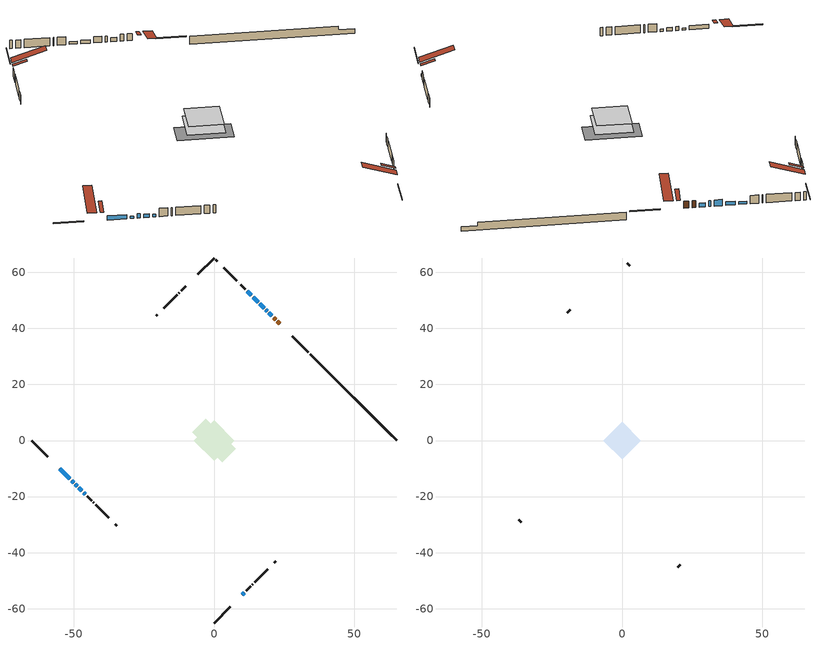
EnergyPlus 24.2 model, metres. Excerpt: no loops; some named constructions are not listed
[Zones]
conditioned space
 floor outside (Floor1 construction): -0.98,0 0,0.98 0.98,0 0,-0.98 z0.61
 floor adiabatic (AdiabaticFloorConstruction): -7.18,0 0,7.18 7.18,0 0,-7.18 z0.61
 floor foundation (Slab1 construction): -7.69,2.93 -2.93,7.69 7.69,-2.93 2.93,-7.69 z-1.77
 wall outside (RimJoist1 construction): 0,-65.1 5.77,-59.33 / -65.1,0 -59.33,-5.77 / 0,65.1 -5.77,59.33 / 33.66,31.43 27.89,37.21 z0.61:0.91
 wall outside (AdiabaticWallConstruction 1): 23.51,41.59 22.59,42.5 / 21.94,43.16 21.31,43.78 z0.61:2.64
 wall outside (AdiabaticWallConstruction): -54.94,-10.16 -51.38,-13.72 / 20.66,44.44 19.58,45.52 / -49.42,-15.68 -48.85,-16.24 z0.61:1.83; 10.16,-54.94 10.8,-54.29 / -50.73,-14.37 -50.08,-15.02 z0.61:1.22; 18.92,46.17 18.53,46.57 z0.61:2.36; 17.87,47.22 16.36,48.73 z0.61:2.44; 15.71,49.39 13.98,51.11 / -48.2,-16.9 -47.12,-17.98 z0.61:1.68; -46.46,-18.63 -45.92,-19.17 / 13.33,51.77 11.82,53.28 z0.61:1.37
 wall outside (Wall1 construction): 11.46,-53.64 13.06,-52.03 / -45.27,-19.83 -43.66,-21.43 / -10.16,54.94 -11.76,53.34 / 11.16,53.94 9.56,55.54 z0.61:3.05
 wall outside (Wall2 construction): 13.72,-51.38 13.83,-51.27 / -43.01,-22.09 -42.9,-22.2 / -12.42,52.68 -12.52,52.57 / 8.9,56.2 8.79,56.3 z0.61:3.05
 wall outside (Wall3 construction): 14.48,-50.61 19.18,-45.91 / -42.24,-22.85 -37.54,-27.55 / -13.18,51.92 -17.88,47.22 / 8.14,56.96 3.44,61.66 z0.61:3.05
 wall outside (Wall5 construction): 21.49,-43.61 21.96,-43.13 / -35.24,-29.86 -34.76,-30.33 / -20.19,44.91 -20.66,44.44 / 1.13,63.97 0.66,64.44 z0.61:3.05
 wall foundation (FoundationWall1 construction): 34.32,30.78,-1.77 34.32,30.78,0.61 62.02,3.08,0.61 62.02,3.08,-0.45 65.1,0,-0.45 65.1,0,-1.77
 window (WindowConstruction): -54.94,-10.16 -51.38,-13.72 z0.61:1.83
 window (WindowConstruction 8): 20.66,44.44 19.58,45.52 z0.61:1.83
 window (WindowConstruction 9): 10.16,-54.94 10.8,-54.29 z0.61:1.22
 window (WindowConstruction 10): -50.72,-14.37 -50.08,-15.02 z0.61:1.22
 window (WindowConstruction 1): -49.42,-15.68 -48.86,-16.24 z0.61:1.83
 window (WindowConstruction 6): 18.92,46.17 18.53,46.57 z0.61:2.36
 window (WindowConstruction 2): 17.87,47.22 16.36,48.73 z0.61:2.44
 window (WindowConstruction 3): 15.71,49.39 13.98,51.11 z0.61:1.68
 window (WindowConstruction 4): -48.2,-16.9 -47.12,-17.98 z0.61:1.68
 window (WindowConstruction 5): -46.46,-18.63 -45.92,-19.17 z0.61:1.37
 window (WindowConstruction 7): 13.33,51.77 11.82,53.28 z0.61:1.37
 door (Door): 23.51,41.59 22.59,42.5 z0.61:2.64
 door (Door 1): 21.94,43.16 21.32,43.78 z0.61:2.64
 ceiling adiabatic (AdiabaticFloorConstruction): 0,-7.18 7.18,0 0,7.18 -7.18,0 z0.61
 roof outside (Roof2 construction): 9.5,-55.6,3.05 6.81,-52.91,4.32 6.1,-53.62,4.32 8.79,-56.31,3.05; -55.6,-9.5,3.05 -52.91,-6.81,4.32 -53.62,-6.1,4.32 -56.31,-8.79,3.05; -9.5,55.6,3.05 -6.81,52.91,4.32 -6.1,53.62,4.32 -8.79,56.31,3.05; 24.16,40.93,3.05 21.47,38.24,4.32 22.18,37.53,4.32 24.87,40.23,3.05
attic - vented
 floor to conditioned space (Floor2 construction Reversed): -6.64,0 0,6.64 6.64,0 0,-6.64 z3.05
 wall outside (Wall4 construction): 19.84,-45.26 20.83,-44.26 / -36.89,-28.21 -35.89,-29.2 / -18.54,46.56 -19.53,45.57 / 2.78,62.32 1.79,63.31 z0.61:3.05
 roof outside (Roof1 construction): 8.13,-56.96,3.05 1.66,-50.49,6.1 -0.04,-52.2,6.1 6.43,-58.67,3.05; -56.96,-8.13,3.05 -50.49,-1.66,6.1 -52.2,0.04,6.1 -58.67,-6.43,3.05; -8.13,56.96,3.05 -1.66,50.49,6.1 0.04,52.2,6.1 -6.43,58.67,3.05; 25.53,39.57,3.05 19.06,33.1,6.1 20.76,31.39,6.1 27.23,37.86,3.05
[Material] Roughness=Rough; Thermal Absorptance=0.9
Name | Thickness {m} | Conductivity {W/m-K} | Density {kg/m3} | Specific Heat {J/kg-K} | Solar Absorptance | Visible Absorptance
ceiling loosefill ins | 0.0846667 | 0.0480833 | 16.02 | 1046.75 | 0.7 | 0.7
ceiling stud and cavity | 0.1397 | 0.081039 | 65.682 | 1177.47 | 0.7 | 0.7
gypsum board | 0.0127 | 0.160291 | 801 | 837.4 | 0.6 | 0.6
[Construction]
Floor2 construction: ceiling loosefill ins, ceiling stud and cavity, gypsum board
[EnergyManagementSystem:Program]
component_loads_program: Set loads_htg_walls = 0; Set loads_htg_rim_joists = 0; Set loads_htg_foundation_walls = 0; Set loads_htg_floors = 0; Set loads_htg_slabs = 0; Set loads_htg_ceilings = 0; Set loads_htg_roofs = 0; Set loads_htg_windows_conduction = 0; Set loads_htg_windows_solar = 0; Set loads_htg_doors = 0; Set loads_htg_skylights_conduction = 0; Set loads_htg_skylights_solar = 0; Set loads_htg_internal_mass = 0; Set loads_htg_intgains = 0; Set loads_htg_lighting = 0; Set loads_htg_infil = 0; Set loads_htg_mechvent = 0; Set loads_htg_natvent = 0; Set loads_htg_whf = 0; Set loads_htg_ducts = 0; Set loads_clg_walls = 0; Set loads_clg_rim_joists = 0; Set loads_clg_foundation_walls = 0; Set loads_clg_floors = 0; Set loads_clg_slabs = 0; Set loads_clg_ceilings = 0; Set loads_clg_roofs = 0; Set loads_clg_windows_conduction = 0; Set loads_clg_windows_solar = 0; Set loads_clg_doors = 0; Set loads_clg_skylights_conduction = 0; Set loads_clg_skylights_solar = 0; Set loads_clg_internal_mass = 0; Set loads_clg_intgains = 0; Set loads_clg_lighting = 0; Set loads_clg_infil = 0; Set loads_clg_mechvent = 0; Set loads_clg_natvent = 0; Set loads_clg_whf = 0; Set loads_clg_ducts = 0; Set hr_walls = 0; Set hr_walls = hr_walls + s_conv_14 + s_ig_14 + s_sol_14 + s_lgt_14 + s_surf_14; Set hr_walls = hr_walls + s_conv_15 + s_ig_15 + s_sol_15 + s_lgt_15 + s_surf_15; Set hr_walls = hr_walls + s_conv_16 + s_ig_16 + s_sol_16 + s_lgt_16 + s_surf_16; Set hr_walls = hr_walls + s_conv_17 + s_ig_17 + s_sol_17 + s_lgt_17 + s_surf_17; Set hr_walls = hr_walls + s_conv_18 + s_ig_18 + s_sol_18 + s_lgt_18 + s_surf_18; Set hr_walls = hr_walls + s_conv_19 + s_ig_19 + s_sol_19 + s_lgt_19 + s_surf_19; Set hr_walls = hr_walls + s_conv_20 + s_ig_20 + s_sol_20 + s_lgt_20 + s_surf_20; Set hr_walls = hr_walls + s_conv_21 + s_ig_21 + s_sol_21 + s_lgt_21 + s_surf_21; Set hr_walls = hr_walls + s_conv_22 + s_ig_22 + s_sol_22 + s_lgt_22 + s_surf_22; Set hr_walls = hr_walls + s_conv_23 + s_ig_23 + s_sol_23 + s_lgt_23 + s_surf_23; Set hr_walls = hr_walls + s_conv_24 + s_ig_24 + s_sol_24 + s_lgt_24 + s_surf_24; Set hr_walls = hr_walls + s_conv_25 + s_ig_25 + s_sol_25 + s_lgt_25 + s_surf_25; Set hr_walls = hr_walls + s_conv_26 + s_ig_26 + s_sol_26 + s_lgt_26 + s_surf_26; Set hr_walls = hr_walls + s_conv_27 + s_ig_27 + s_sol_27 + s_lgt_27 + s_surf_27; Set hr_walls = hr_walls + s_conv_28 + s_ig_28 + s_sol_28 + s_lgt_28 + s_surf_28; Set hr_walls = hr_walls + s_conv_29 + s_ig_29 + s_sol_29 + s_lgt_29 + s_surf_29; Set hr_rim_joists = 0; Set hr_rim_joists = hr_rim_joists + s_conv_5 + s_ig_5 + s_sol_5 + s_lgt_5 + s_surf_5; Set hr_rim_joists = hr_rim_joists + s_conv_6 + s_ig_6 + s_sol_6 + s_lgt_6 + s_surf_6; Set hr_rim_joists = hr_rim_joists + s_conv_7 + s_ig_7 + s_sol_7 + s_lgt_7 + s_surf_7; Set hr_rim_joists = hr_rim_joists + s_conv_8 + s_ig_8 + s_sol_8 + s_lgt_8 + s_surf_8; Set hr_foundation_walls = 0; Set hr_foundation_walls = hr_foundation_walls + s_conv_2 + s_ig_2 + s_sol_2 + s_lgt_2 + s_surf_2; Set hr_floors = 0; Set hr_floors = hr_floors + s_conv + s_ig + s_sol + s_lgt + s_surf; Set hr_slabs = 0; Set hr_slabs = hr_slabs + s_conv_13 + s_ig_13 + s_sol_13 + s_lgt_13 + s_surf_13; Set hr_ceilings = 0; Set hr_ceilings = hr_ceilings + s_conv_1 + s_ig_1 + s_sol_1 + s_lgt_1 + s_surf_1; Set hr_roofs = 0; Set hr_roofs = hr_roofs + s_conv_9 + s_ig_9 + s_sol_9 + s_lgt_9 + s_surf_9; Set hr_roofs = hr_roofs + s_conv_10 + s_ig_10 + s_sol_10 + s_lgt_10 + s_surf_10; Set hr_roofs = hr_roofs + s_conv_11 + s_ig_11 + s_sol_11 + s_lgt_11 + s_surf_11; Set hr_roofs = hr_roofs + s_conv_12 + s_ig_12 + s_sol_12 + s_lgt_12 + s_surf_12; Set hr_windows_conduction = 0; Set hr_windows_conduction = hr_windows_conduction + ss_conv_2; Set hr_windows_conduction = hr_windows_conduction + ss_ig_2; Set hr_windows_conduction = hr_windows_conduction + ss_surf_2; Set hr_windows_conduction = hr_windows_conduction + ss_conv_3; Set hr_windows_conduction = hr_windows_conduction + ss_ig_3; Set hr_windows_conduction = hr_windows_conduction + ss_surf_3; Set hr_windows_conduction = hr_windows_conduction + ss_conv_4; Set hr_windows_conduction = hr_windows_conduction + ss_ig_4; Set hr_windows_conduction = hr_windows_conduction + ss_surf_4; Set hr_windows_conduction = hr_windows_conduction + ss_conv_5; Set hr_windows_conduction = hr_windows_conduction + ss_ig_5; Set hr_windows_conduction = hr_windows_conduction + ss_surf_5; Set hr_windows_conduction = hr_windows_conduction + ss_conv_6; Set hr_windows_conduction = hr_windows_conduction + ss_ig_6; Set hr_windows_conduction = hr_windows_conduction + ss_surf_6; Set hr_windows_conduction = hr_windows_conduction + ss_conv_7; Set hr_windows_conduction = hr_windows_conduction + ss_ig_7; Set hr_windows_conduction = hr_windows_conduction + ss_surf_7; Set hr_windows_conduction = hr_windows_conduction + ss_conv_8; Set hr_windows_conduction = hr_windows_conduction + ss_ig_8; Set hr_windows_conduction = hr_windows_conduction + ss_surf_8; Set hr_windows_conduction = hr_windows_conduction + ss_conv_9; Set hr_windows_conduction = hr_windows_conduction + ss_ig_9; Set hr_windows_conduction = hr_windows_conduction + ss_surf_9; Set hr_windows_conduction = hr_windows_conduction + ss_conv_10; Set hr_windows_conduction = hr_windows_conduction + ss_ig_10; Set hr_windows_conduction = hr_windows_conduction + ss_surf_10; Set hr_windows_conduction = hr_windows_conduction + ss_conv_11; Set hr_windows_conduction = hr_windows_conduction + ss_ig_11; Set hr_windows_conduction = hr_windows_conduction + ss_surf_11; Set hr_windows_conduction = hr_windows_conduction + ss_conv_12; Set hr_windows_conduction = hr_windows_conduction + ss_ig_12; Set hr_windows_conduction = hr_windows_conduction + ss_surf_12; Set hr_windows_solar = 0; Set hr_windows_solar = hr_windows_solar - ss_trans_in * ZoneTimestep * 3600 + ss_back_out * ZoneTimestep * 3600 + ss_trans_out * ZoneTimestep * 3600; Set hr_windows_solar = hr_windows_solar - ss_trans_in_1 * ZoneTimestep * 3600 + ss_back_out_1 * ZoneTimestep * 3600 + ss_trans_out_1 * ZoneTimestep * 3600; Set hr_windows_solar = hr_windows_solar - ss_trans_in_2 * ZoneTimestep * 3600 + ss_back_out_2 * ZoneTimestep * 3600 + ss_trans_out_2 * ZoneTimestep * 3600; Set hr_windows_solar = hr_windows_solar - ss_trans_in_3 * ZoneTimestep * 3600 + ss_back_out_3 * ZoneTimestep * 3600 + ss_trans_out_3 * ZoneTimestep * 3600; Set hr_windows_solar = hr_windows_solar - ss_trans_in_4 * ZoneTimestep * 3600 + ss_back_out_4 * ZoneTimestep * 3600 + ss_trans_out_4 * ZoneTimestep * 3600; Set hr_windows_solar = hr_windows_solar - ss_trans_in_5 * ZoneTimestep * 3600 + ss_back_out_5 * ZoneTimestep * 3600 + ss_trans_out_5 * ZoneTimestep * 3600; Set hr_windows_solar = hr_windows_solar - ss_trans_in_6 * ZoneTimestep * 3600 + ss_back_out_6 * ZoneTimestep * 3600 + ss_trans_out_6 * ZoneTimestep * 3600; Set hr_windows_solar = hr_windows_solar - ss_trans_in_7 * ZoneTimestep * 3600 + ss_back_out_7 * ZoneTimestep * 3600 + ss_trans_out_7 * ZoneTimestep * 3600; Set hr_windows_solar = hr_windows_solar - ss_trans_in_8 * ZoneTimestep * 3600 + ss_back_out_8 * ZoneTimestep * 3600 + ss_trans_out_8 * ZoneTimestep * 3600; Set hr_windows_solar = hr_windows_solar - ss_trans_in_9 * ZoneTimestep * 3600 + ss_back_out_9 * ZoneTimestep * 3600 + ss_trans_out_9 * ZoneTimestep * 3600; Set hr_windows_solar = hr_windows_solar - ss_trans_in_10 * ZoneTimestep * 3600 + ss_back_out_10 * ZoneTimestep * 3600 + ss_trans_out_10 * ZoneTimestep * 3600; Set hr_doors = 0; Set hr_doors = hr_doors + ss_sol; Set hr_doors = hr_doors + ss_lgt; Set hr_doors = hr_doors + ss_conv; Set hr_doors = hr_doors + ss_ig; Set hr_doors = hr_doors + ss_surf; Set hr_doors = hr_doors + ss_sol_1; Set hr_doors = hr_doors + ss_lgt_1; Set hr_doors = hr_doors + ss_conv_1; Set hr_doors = hr_doors + ss_ig_1; Set hr_doors = hr_doors + ss_surf_1; Set hr_skylights_conduction = 0; Set hr_skylights_solar = 0; Set hr_internal_mass = 0; Set hr_internal_mass = hr_internal_mass + s_conv_3 + s_ig_3 + s_sol_3 + s_lgt_3 + s_surf_3; Set hr_internal_mass = hr_internal_mass + s_conv_4 + s_ig_4 + s_sol_4 + s_lgt_4 + s_surf_4; Set hr_internal_mass = hr_internal_mass + im_conv + im_ig + im_sol + im_lgt + im_surf; Set hr_internal_mass = hr_internal_mass + im_conv_1 + im_ig_1 + im_sol_1 + im_lgt_1 + im_surf_1; Set hr_intgains = 0; Set hr_intgains = hr_intgains - ig_ee_conv - ig_ee_rad - ig_ee_conv_1 - ig_ee_rad_1 - ig_ee_conv_2 - ig_ee_rad_2 - ig_ee_conv_3 - ig_ee_rad_3 - ig_ee_conv_4 - ig_ee_rad_4 - ig_ee_conv_5 - ig_ee_rad_5 - ig_ee_conv_6 - ig_ee_rad_6 - ig_oe_conv - ig_oe_rad - ig_oe_conv_1 - ig_oe_rad_1 - ig_oe_conv_2 - ig_oe_rad_2 - ig_oe_conv_3 - ig_oe_rad_3 - ig_oe_conv_4 - ig_oe_rad_4 - ig_ppl_conv - ig_ppl_rad; Set hr_lighting = 0; Set hr_lighting = hr_lighting - ig_lgt_conv - ig_lgt_rad - ig_lgt_vis; Set hr_infil = 0; Set hr_infil = hr_infil - airflow_gain + airflow_loss; Set hr_natvent = 0; Set hr_natvent = hr_natvent - airflow_gain_1 + airflow_loss_1; Set hr_whf = 0; Set hr_whf = hr_whf - airflow_gain_2 + airflow_loss_2; Set hr_mechvent = 0; Set hr_mechvent = hr_mechvent - mv_conv - mv_rad - mv_conv_1 - mv_rad_1 - mv_conv_2 - mv_rad_2 - mv_conv_3 - mv_rad_3 - mv_conv_4 - mv_rad_4 - mv_conv_5 - mv_rad_5 - mv_conv_6 - mv_rad_6; Set hr_ducts = 0; Set hr_intgains = hr_intgains + dhw_loss * (1.0*(1-dhw_rtf) + 1.0*dhw_rtf); Set htg_mode = 0; Set clg_mode = 0; If (htg_load_cond > 0); Set htg_mode = 1.0; ElseIf (clg_load_cond > 0); Set clg_mode = 1.0; Else; Set htg_season = 0; Set clg_season = 0; If ((DayOfYear >= 1) && (DayOfYear <= 365)); Set clg_season = 1; EndIf; If ((DayOfYear >= 1) && (DayOfYear <= 365)); Set htg_season = 1; EndIf; If ((airflow_gain_1 <> 0) || (airflow_loss_1 <> 0)) && (clg_season == 1); Set clg_mode = 1.0; ElseIf ((airflow_gain_2 <> 0) || (airflow_loss_2 <> 0)) && (clg_season == 1); Set clg_mode = 1.0; Else; Set Tmid_setpoint = (htg_sp_s_1 + clg_sp_s_1) / 2; If (tin_s_1 > Tmid_setpoint) && (clg_season == 1); Set clg_mode = 1.0; ElseIf (tin_s_1 < Tmid_setpoint) && (htg_season == 1); Set htg_mode = 1.0; EndIf; EndIf; EndIf; Set loads_htg_walls = loads_htg_walls + (hr_walls * htg_mode * 1); Set loads_htg_rim_joists = loads_htg_rim_joists + (hr_rim_joists * htg_mode * 1); Set loads_htg_foundation_walls = loads_htg_foundation_walls + (hr_foundation_walls * htg_mode * 1); Set loads_htg_floors = loads_htg_floors + (hr_floors * htg_mode * 1); Set loads_htg_slabs = loads_htg_slabs + (hr_slabs * htg_mode * 1); Set loads_htg_ceilings = loads_htg_ceilings + (hr_ceilings * htg_mode * 1); Set loads_htg_roofs = loads_htg_roofs + (hr_roofs * htg_mode * 1); Set loads_htg_windows_conduction = loads_htg_windows_conduction + (hr_windows_conduction * htg_mode * 1); Set loads_htg_windows_solar = loads_htg_windows_solar + (hr_windows_solar * htg_mode * 1); Set loads_htg_doors = loads_htg_doors + (hr_doors * htg_mode * 1); Set loads_htg_skylights_conduction = loads_htg_skylights_conduction + (hr_skylights_conduction * htg_mode * 1); Set loads_htg_skylights_solar = loads_htg_skylights_solar + (hr_skylights_solar * htg_mode * 1); Set loads_htg_internal_mass = loads_htg_internal_mass + (hr_internal_mass * htg_mode * 1); Set loads_htg_intgains = loads_htg_intgains + (hr_intgains * htg_mode * 1); Set loads_htg_lighting = loads_htg_lighting + (hr_lighting * htg_mode * 1); Set loads_htg_infil = loads_htg_infil + (hr_infil * htg_mode * 1); Set loads_htg_mechvent = loads_htg_mechvent + (hr_mechvent * htg_mode * 1); Set loads_htg_natvent = loads_htg_natvent + (hr_natvent * htg_mode * 1); Set loads_htg_whf = loads_htg_whf + (hr_whf * htg_mode * 1); Set loads_htg_ducts = loads_htg_ducts + (hr_ducts * htg_mode * 1); Set loads_clg_walls = loads_clg_walls + (-hr_walls * clg_mode * 1); Set loads_clg_rim_joists = loads_clg_rim_joists + (-hr_rim_joists * clg_mode * 1); Set loads_clg_foundation_walls = loads_clg_foundation_walls + (-hr_foundation_walls * clg_mode * 1); Set loads_clg_floors = loads_clg_floors + (-hr_floors * clg_mode * 1); Set loads_clg_slabs = loads_clg_slabs + (-hr_slabs * clg_mode * 1); Set loads_clg_ceilings = loads_clg_ceilings + (-hr_ceilings * clg_mode * 1); Set loads_clg_roofs = loads_clg_roofs + (-hr_roofs * clg_mode * 1); Set loads_clg_windows_conduction = loads_clg_windows_conduction + (-hr_windows_conduction * clg_mode * 1); Set loads_clg_windows_solar = loads_clg_windows_solar + (-hr_windows_solar * clg_mode * 1); Set loads_clg_doors = loads_clg_doors + (-hr_doors * clg_mode * 1); Set loads_clg_skylights_conduction = loads_clg_skylights_conduction + (-hr_skylights_conduction * clg_mode * 1); Set loads_clg_skylights_solar = loads_clg_skylights_solar + (-hr_skylights_solar * clg_mode * 1); Set loads_clg_internal_mass = loads_clg_internal_mass + (-hr_internal_mass * clg_mode * 1); Set loads_clg_intgains = loads_clg_intgains + (-hr_intgains * clg_mode * 1); Set loads_clg_lighting = loads_clg_lighting + (-hr_lighting * clg_mode * 1); Set loads_clg_infil = loads_clg_infil + (-hr_infil * clg_mode * 1); Set loads_clg_mechvent = loads_clg_mechvent + (-hr_mechvent * clg_mode * 1); Set loads_clg_natvent = loads_clg_natvent + (-hr_natvent * clg_mode * 1); Set loads_clg_whf = loads_clg_whf + (-hr_whf * clg_mode * 1); Set loads_clg_ducts = loads_clg_ducts + (-hr_ducts * clg_mode * 1)
infil_program: Set p_m = 0.14; Set p_s = 0.22; Set s_m = 270; Set s_s = 370; Set z_m = 9.99744; Set z_s = 3.0927895040555113; Set f_t = (((s_m/z_m)^p_m)*((z_s/s_s)^p_s)); Set Tdiff = tin_s-tout_s; Set dT = @Abs Tdiff; Set c = 0.0714; Set Cs = 0.0776; Set Cw = 0.1513; Set n = 0.65; Set sft = (f_t*0.54); Set temp1 = ((c*Cw)*((sft*site_vw_s)^(2*n)))^2; Set Qinf = (((c*Cs*(dT^n))^2)+temp1)^0.5; Set Qinf = (@Max Qinf 0); Set mech_vent_house_fan_sensible_load_act = 0.0; Set mech_vent_house_fan_latent_load_act = 0.0; Set OASupInPb = out_pb_s; Set OASupInTemp = tout_s; Set OASupInW = out_wt_s; Set OASupRho = (@RhoAirFnPbTdbW OASupInPb OASupInTemp OASupInW); Set OASupCp = (@CpAirFnW OASupInW); Set OASupInEnth = (@HFnTdbW OASupInTemp OASupInW); Set ZoneTemp = tin_s; Set ZoneW = win_s; Set ZoneCp = (@CpAirFnW ZoneW); Set ZoneAirEnth = (@HFnTdbW ZoneTemp ZoneW); Set mech_vent_house_fan_cfis_act = 0.0; Set QWHV_cfis_sup = 0.0; Set QWHV_cfis_suppl_sup = 0.0; Set QWHV_cfis_suppl_exh = 0.0; Set Qrange = 0; Set Qrange = Qrange + 0.075 * mech_vent_range_fan_0_sch_s; Set Qbath = 0; Set Qbath = Qbath + 0.066 * mech_vent_bath_fan_0_sch_s; Set Qbath = Qbath + 0.066 * mech_vent_bath_fan_1_sch_s; Set Qdryer = 0; Set Qdryer = Qdryer + 0.00308 * clothes_dryer_exhaust_0_sch_s; Set QWHV_sup = 0.0; Set QWHV_exh = 0.0; Set Qsupply = QWHV_sup + QWHV_cfis_sup + QWHV_cfis_suppl_sup; Set Qexhaust = Qrange + Qbath + Qdryer + QWHV_exh + QWHV_cfis_suppl_exh; Set Qfan = (@Max Qexhaust Qsupply); Set Qducts = 0; If Qducts < 0; Set Qsupply = Qsupply - Qducts; Else; Set Qexhaust = Qexhaust + Qducts; EndIf; Set Qfan_with_ducts = (@Max Qexhaust Qsupply); Set Qimb = (@Abs (Qsupply - Qexhaust)); If Qinf + Qimb > 0; Set Qtot = Qfan_with_ducts + (Qinf^2) / (Qinf + Qimb); Else; Set Qtot = Qfan_with_ducts; EndIf; Set Qinf_adj = Qtot - Qfan; Set infil_flow_act = Qinf_adj; Set infil_program_Qinf = Qinf_adj; Set infil_program_Qfan = Qfan; Set Qload = Qfan; Set Effectiveness_Sens = 0.0; Set Effectiveness_Lat = 0.0; Set Fan_MFR = Qload * OASupRho; Set ZoneInEnth = OASupInEnth; Set ZoneInTemp = OASupInTemp; Set FanTotalToCond = Fan_MFR * (ZoneInEnth - ZoneAirEnth); Set FanSensToCond = Fan_MFR * ZoneCp * (ZoneInTemp - ZoneTemp); Set FanLatToCond = FanTotalToCond - FanSensToCond; Set mech_vent_house_fan_sensible_load_act = mech_vent_house_fan_sensible_load_act + FanSensToCond; Set mech_vent_house_fan_latent_load_act = mech_vent_house_fan_latent_load_act + FanLatToCond
natural_vent_program: Set Tin = tin_s; Set Tout = tout_s; Set Wout = out_wt_s; Set Pbar = out_pb_s; Set Phiout = (@RhFnTdbWPb Tout Wout Pbar); Set MaxHR = 0.0115; Set Tnvsp = (htg_sp_s + clg_sp_s) / 2; Set NVavail = natural_vent_s; Set ClgSsnAvail = cool_season; Set Qnv = 0; Set Qwhf = 0; Set whole_house_fan_mix_act = 0; Set whole_house_fan_act = 0; If ((Wout < MaxHR) && (Tin > Tout) && (Tin > Tnvsp) && (ClgSsnAvail > 0)); Set WHF_Flow = 0; Set Adj = (Tin-Tnvsp)/(Tin-Tout); Set Adj = (@Min Adj 1); Set Adj = (@Max Adj 0); If (WHF_Flow > 0); Set Qwhf = WHF_Flow*Adj; Set whole_house_fan_mix_act = WHF_Flow*Adj; Set WHF_W = 0; Set whole_house_fan_act = WHF_W*Adj; ElseIf (NVavail > 0); Set NVArea = 0.0; Set Cs = 0.00011375448181042483; Set Cw = 2.4967806139535808e-05; Set Tdiff = Tin-Tout; Set dT = (@Abs Tdiff); Set Vwind = site_vw_s; Set SGNV = NVArea*Adj*((((Cs*dT)+(Cw*(Vwind^2)))^0.5)/1000); Set MaxNV = 2.846667417363457; Set Qnv = (@Min SGNV MaxNV); EndIf; EndIf; Set natural_vent_flow_act = Qnv; Set whole_house_fan_flow_act = Qwhf; Set natural_vent_program_Qnv = Qnv; Set natural_vent_program_Qwhf = Qwhf
Sequential_Fraction_Schedule_2_program: If tout_db > 4.444444444444445; Set Sequential_Fraction_Schedule_2_act = 0; Else; Set Sequential_Fraction_Schedule_2_act = NULL; EndIf
total_airflows_program: Set total_infil_flow_rate = 0; Set total_mechvent_flow_rate = 0; Set total_natvent_flow_rate = 0; Set total_whf_flow_rate = 0; Set total_infil_flow_rate = total_infil_flow_rate + (infil_program_Qinf * 1); Set total_mechvent_flow_rate = total_mechvent_flow_rate + (infil_program_Qfan * 1); Set total_natvent_flow_rate = total_natvent_flow_rate + (natural_vent_program_Qnv * 1); Set total_whf_flow_rate = total_whf_flow_rate + (natural_vent_program_Qwhf * 1)
total_loads_program: Set loads_htg_tot = 0; Set loads_clg_tot = 0; If htg_load_cond > 0; Set loads_htg_tot = loads_htg_tot + (htg_load_cond - clg_load_cond) * 1.0; EndIf; Set loads_htg_tot = (@Max loads_htg_tot 0); If clg_load_cond > 0; Set loads_clg_tot = loads_clg_tot + (clg_load_cond - htg_load_cond) * 1.0; EndIf; Set loads_clg_tot = (@Max loads_clg_tot 0)
unit_heater_supply_fan_disaggregate_program: Set unit_heater_supply_fan_primary_htg = 0; If unit_heater_htg_coil_s > 0; Set unit_heater_supply_fan_primary_htg = unit_heater_supply_fan_s; EndIf
unmet_hours_program: Set htg_unmet_hours = 0; Set clg_unmet_hours = 0; Set unit_htg_unmet_hours = 0; If ((DayOfYear >= 1) && (DayOfYear <= 365)); Set unit_htg_unmet_hours = unit_htg_unmet_hours + conditioned_space_htg_unmet_s; If unit_htg_unmet_hours > htg_unmet_hours; Set htg_unmet_hours = unit_htg_unmet_hours; EndIf; EndIf; Set unit_clg_unmet_hours = 0; If ((DayOfYear >= 1) && (DayOfYear <= 365)); Set unit_clg_unmet_hours = unit_clg_unmet_hours + conditioned_space_clg_unmet_s; If unit_clg_unmet_hours > clg_unmet_hours; Set clg_unmet_hours = unit_clg_unmet_hours; EndIf; EndIf
water_heater_EC_adj: If WarmupFlag == 0; Set dhw_e_cons = water_heater_energy + water_heater_on_cycle_parasitic + water_heater_off_cycle_parasitic; Set water_heater_ec_adj_act = 0.0 * dhw_e_cons / 1; EndIf
[EnergyManagementSystem:ProgramCallingManager]
component_loads_program_calling_manager: EndOfZoneTimestepAfterZoneReporting; component_loads_program
fridge_schedule_program_calling_manager: BeginZoneTimestepAfterInitHeatBalance; fridge_schedule_program
infil_program_calling_manager: BeginZoneTimestepAfterInitHeatBalance; infil_program
mini_split_heat_pump_supply_fan_disaggregate_program_calling_manager: EndOfSystemTimestepBeforeHVACReporting; mini_split_heat_pump_supply_fan_disaggregate_program
mini_split_heat_pump_supply_fan_power_program_calling_manager: AfterPredictorBeforeHVACManagers; mini_split_heat_pump_supply_fan_power_program
natural_vent_program_calling_manager: BeginZoneTimestepAfterInitHeatBalance; natural_vent_program
Sequential_Fraction_Schedule_2_program_manager: BeginZoneTimestepAfterInitHeatBalance; Sequential_Fraction_Schedule_2_program
total_airflows_program_calling_manager: EndOfZoneTimestepAfterZoneReporting; total_airflows_program
total_loads_program_calling_manager: EndOfZoneTimestepAfterZoneReporting; total_loads_program
unit_heater_supply_fan_disaggregate_program_calling_manager: EndOfSystemTimestepBeforeHVACReporting; unit_heater_supply_fan_disaggregate_program
unmet_hours_program_calling_manager: EndOfZoneTimestepBeforeZoneReporting; unmet_hours_program
water_heater_EC_adj_ProgramManager: EndOfSystemTimestepBeforeHVACReporting; water_heater_EC_adj
[EnergyManagementSystem:OutputVariable] Type of Data in Variable=Summed
Name | EMS Variable | Update Frequency | EMS Program or Subroutine | Units
mini split heat pump supply fan disaggregate clg | mini_split_heat_pump_supply_fan_clg | SystemTimestep | mini_split_heat_pump_supply_fan_disaggregate_program | J
mini split heat pump supply fan disaggregate htg primary | mini_split_heat_pump_supply_fan_primary_htg | SystemTimestep | mini_split_heat_pump_supply_fan_disaggregate_program | J
unit heater supply fan disaggregate htg primary | unit_heater_supply_fan_primary_htg | SystemTimestep | unit_heater_supply_fan_disaggregate_program | J
loads_htg_tot_peakload_outvar; loads_htg_tot_annual_outvar; Energy Management System Output Variable 1; Energy Management System Output Variable 45 | loads_htg_tot | ZoneTimestep | total_loads_program | J
loads_clg_tot_peakload_outvar; loads_clg_tot_annual_outvar; Energy Management System Output Variable 2; Energy Management System Output Variable 46 | loads_clg_tot | ZoneTimestep | total_loads_program | J
htg_unmet_hours_annual_outvar; Energy Management System Output Variable 3 | htg_unmet_hours | ZoneTimestep | unmet_hours_program | hr
clg_unmet_hours_annual_outvar; Energy Management System Output Variable 4 | clg_unmet_hours | ZoneTimestep | unmet_hours_program | hr
loads_htg_roofs_annual_outvar; Energy Management System Output Variable 5 | loads_htg_roofs | ZoneTimestep | component_loads_program | J
loads_htg_ceilings_annual_outvar; Energy Management System Output Variable 6 | loads_htg_ceilings | ZoneTimestep | component_loads_program | J
loads_htg_walls_annual_outvar; Energy Management System Output Variable 7 | loads_htg_walls | ZoneTimestep | component_loads_program | J
loads_htg_rim_joists_annual_outvar; Energy Management System Output Variable 8 | loads_htg_rim_joists | ZoneTimestep | component_loads_program | J
loads_htg_foundation_walls_annual_outvar; Energy Management System Output Variable 9 | loads_htg_foundation_walls | ZoneTimestep | component_loads_program | J
loads_htg_doors_annual_outvar; Energy Management System Output Variable 10 | loads_htg_doors | ZoneTimestep | component_loads_program | J
loads_htg_windows_conduction_annual_outvar; Energy Management System Output Variable 11 | loads_htg_windows_conduction | ZoneTimestep | component_loads_program | J
loads_htg_windows_solar_annual_outvar; Energy Management System Output Variable 12 | loads_htg_windows_solar | ZoneTimestep | component_loads_program | J
loads_htg_skylights_conduction_annual_outvar; Energy Management System Output Variable 13 | loads_htg_skylights_conduction | ZoneTimestep | component_loads_program | J
loads_htg_skylights_solar_annual_outvar; Energy Management System Output Variable 14 | loads_htg_skylights_solar | ZoneTimestep | component_loads_program | J
loads_htg_floors_annual_outvar; Energy Management System Output Variable 15 | loads_htg_floors | ZoneTimestep | component_loads_program | J
loads_htg_slabs_annual_outvar; Energy Management System Output Variable 16 | loads_htg_slabs | ZoneTimestep | component_loads_program | J
loads_htg_internal_mass_annual_outvar; Energy Management System Output Variable 17 | loads_htg_internal_mass | ZoneTimestep | component_loads_program | J
loads_htg_infil_annual_outvar; Energy Management System Output Variable 18 | loads_htg_infil | ZoneTimestep | component_loads_program | J
loads_htg_natvent_annual_outvar; Energy Management System Output Variable 19 | loads_htg_natvent | ZoneTimestep | component_loads_program | J
loads_htg_mechvent_annual_outvar; Energy Management System Output Variable 20 | loads_htg_mechvent | ZoneTimestep | component_loads_program | J
loads_htg_whf_annual_outvar; Energy Management System Output Variable 21 | loads_htg_whf | ZoneTimestep | component_loads_program | J
loads_htg_ducts_annual_outvar; Energy Management System Output Variable 22 | loads_htg_ducts | ZoneTimestep | component_loads_program | J
loads_htg_intgains_annual_outvar; Energy Management System Output Variable 23 | loads_htg_intgains | ZoneTimestep | component_loads_program | J
loads_htg_lighting_annual_outvar; Energy Management System Output Variable 24 | loads_htg_lighting | ZoneTimestep | component_loads_program | J
loads_clg_roofs_annual_outvar; Energy Management System Output Variable 25 | loads_clg_roofs | ZoneTimestep | component_loads_program | J
loads_clg_ceilings_annual_outvar; Energy Management System Output Variable 26 | loads_clg_ceilings | ZoneTimestep | component_loads_program | J
loads_clg_walls_annual_outvar; Energy Management System Output Variable 27 | loads_clg_walls | ZoneTimestep | component_loads_program | J
loads_clg_rim_joists_annual_outvar; Energy Management System Output Variable 28 | loads_clg_rim_joists | ZoneTimestep | component_loads_program | J
loads_clg_foundation_walls_annual_outvar; Energy Management System Output Variable 29 | loads_clg_foundation_walls | ZoneTimestep | component_loads_program | J
loads_clg_doors_annual_outvar; Energy Management System Output Variable 30 | loads_clg_doors | ZoneTimestep | component_loads_program | J
loads_clg_windows_conduction_annual_outvar; Energy Management System Output Variable 31 | loads_clg_windows_conduction | ZoneTimestep | component_loads_program | J
loads_clg_windows_solar_annual_outvar; Energy Management System Output Variable 32 | loads_clg_windows_solar | ZoneTimestep | component_loads_program | J
loads_clg_skylights_conduction_annual_outvar; Energy Management System Output Variable 33 | loads_clg_skylights_conduction | ZoneTimestep | component_loads_program | J
loads_clg_skylights_solar_annual_outvar; Energy Management System Output Variable 34 | loads_clg_skylights_solar | ZoneTimestep | component_loads_program | J
loads_clg_floors_annual_outvar; Energy Management System Output Variable 35 | loads_clg_floors | ZoneTimestep | component_loads_program | J
loads_clg_slabs_annual_outvar; Energy Management System Output Variable 36 | loads_clg_slabs | ZoneTimestep | component_loads_program | J
loads_clg_internal_mass_annual_outvar; Energy Management System Output Variable 37 | loads_clg_internal_mass | ZoneTimestep | component_loads_program | J
loads_clg_infil_annual_outvar; Energy Management System Output Variable 38 | loads_clg_infil | ZoneTimestep | component_loads_program | J
loads_clg_natvent_annual_outvar; Energy Management System Output Variable 39 | loads_clg_natvent | ZoneTimestep | component_loads_program | J
loads_clg_mechvent_annual_outvar; Energy Management System Output Variable 40 | loads_clg_mechvent | ZoneTimestep | component_loads_program | J
loads_clg_whf_annual_outvar; Energy Management System Output Variable 41 | loads_clg_whf | ZoneTimestep | component_loads_program | J
loads_clg_ducts_annual_outvar; Energy Management System Output Variable 42 | loads_clg_ducts | ZoneTimestep | component_loads_program | J
loads_clg_intgains_annual_outvar; Energy Management System Output Variable 43 | loads_clg_intgains | ZoneTimestep | component_loads_program | J
loads_clg_lighting_annual_outvar; Energy Management System Output Variable 44 | loads_clg_lighting | ZoneTimestep | component_loads_program | J
[Schedule:Constant]
Sequential Fraction Schedule 2: Hourly Value=1
[Schedule:Day:Interval]
interior lighting schedule day: No, 01:00, 0.108182, 04:00, 0.0901515, 05:00, 0.0991667, 06:00, 0.162273, 07:00, 0.270455, 08:00, 0.342576, 10:00, 0.369621, 11:00, 0.351591, 12:00, 0.333561, 13:00, 0.324545, 14:00, 0.31553, 15:00, 0.333561, 16:00, 0.369621, 17:00, 0.450758, 18:00, 0.585985, 19:00, 0.775303, 20:00, 0.955606, 21:00, 0.991667, 22:00, 0.712197, 23:00, 0.360606, 24:00, 0.162273
interior lighting schedule day 1: No, 01:00, 0.100909, 04:00, 0.0840909, 05:00, 0.0925, 06:00, 0.151364, 07:00, 0.252273, 08:00, 0.319545, 10:00, 0.344773, 11:00, 0.327955, 12:00, 0.311136, 13:00, 0.302727, 14:00, 0.294318, 15:00, 0.311136, 16:00, 0.344773, 17:00, 0.420455, 18:00, 0.546591, 19:00, 0.723182, 20:00, 0.891364, 21:00, 0.925, 22:00, 0.664318, 23:00, 0.336364, 24:00, 0.151364
interior lighting schedule day 2: No, 01:00, 0.0927273, 04:00, 0.0772727, 05:00, 0.085, 06:00, 0.139091, 07:00, 0.231818, 08:00, 0.293636, 10:00, 0.316818, 11:00, 0.301364, 12:00, 0.285909, 13:00, 0.278182, 14:00, 0.270455, 15:00, 0.285909, 16:00, 0.316818, 17:00, 0.386364, 18:00, 0.502273, 19:00, 0.664545, 20:00, 0.819091, 21:00, 0.85, 22:00, 0.610455, 23:00, 0.309091, 24:00, 0.139091
interior lighting schedule day 3: No, 01:00, 0.0845455, 04:00, 0.0704545, 05:00, 0.0775, 06:00, 0.126818, 07:00, 0.211364, 08:00, 0.267727, 10:00, 0.288864, 11:00, 0.274773, 12:00, 0.260682, 13:00, 0.253636, 14:00, 0.246591, 15:00, 0.260682, 16:00, 0.288864, 17:00, 0.352273, 18:00, 0.457955, 19:00, 0.605909, 20:00, 0.746818, 21:00, 0.775, 22:00, 0.556591, 23:00, 0.281818, 24:00, 0.126818
interior lighting schedule day 4: No, 01:00, 0.0763636, 04:00, 0.0636364, 05:00, 0.07, 06:00, 0.114545, 07:00, 0.190909, 08:00, 0.241818, 10:00, 0.260909, 11:00, 0.248182, 12:00, 0.235455, 13:00, 0.229091, 14:00, 0.222727, 15:00, 0.235455, 16:00, 0.260909, 17:00, 0.318182, 18:00, 0.413636, 19:00, 0.547273, 20:00, 0.674545, 21:00, 0.7, 22:00, 0.502727, 23:00, 0.254545, 24:00, 0.114545
interior lighting schedule day 5: No, 01:00, 0.0727273, 04:00, 0.0606061, 05:00, 0.0666667, 06:00, 0.109091, 07:00, 0.181818, 08:00, 0.230303, 10:00, 0.248485, 11:00, 0.236364, 12:00, 0.224242, 13:00, 0.218182, 14:00, 0.212121, 15:00, 0.224242, 16:00, 0.248485, 17:00, 0.30303, 18:00, 0.393939, 19:00, 0.521212, 20:00, 0.642424, 21:00, 0.666667, 22:00, 0.478788, 23:00, 0.242424, 24:00, 0.109091
interior lighting schedule day 6: No, 01:00, 0.0745455, 04:00, 0.0621212, 05:00, 0.0683333, 06:00, 0.111818, 07:00, 0.186364, 08:00, 0.236061, 10:00, 0.254697, 11:00, 0.242273, 12:00, 0.229848, 13:00, 0.223636, 14:00, 0.217424, 15:00, 0.229848, 16:00, 0.254697, 17:00, 0.310606, 18:00, 0.403788, 19:00, 0.534242, 20:00, 0.658485, 21:00, 0.683333, 22:00, 0.490758, 23:00, 0.248485, 24:00, 0.111818
interior lighting schedule day 7: No, 01:00, 0.08, 04:00, 0.0666667, 05:00, 0.0733333, 06:00, 0.12, 07:00, 0.2, 08:00, 0.253333, 10:00, 0.273333, 11:00, 0.26, 12:00, 0.246667, 13:00, 0.24, 14:00, 0.233333, 15:00, 0.246667, 16:00, 0.273333, 17:00, 0.333333, 18:00, 0.433333, 19:00, 0.573333, 20:00, 0.706667, 21:00, 0.733333, 22:00, 0.526667, 23:00, 0.266667, 24:00, 0.12
interior lighting schedule day 8: No, 01:00, 0.0890909, 04:00, 0.0742424, 05:00, 0.0816667, 06:00, 0.133636, 07:00, 0.222727, 08:00, 0.282121, 10:00, 0.304394, 11:00, 0.289545, 12:00, 0.274697, 13:00, 0.267273, 14:00, 0.259848, 15:00, 0.274697, 16:00, 0.304394, 17:00, 0.371212, 18:00, 0.482576, 19:00, 0.638485, 20:00, 0.78697, 21:00, 0.816667, 22:00, 0.586515, 23:00, 0.29697, 24:00, 0.133636
interior lighting schedule day 9: No, 01:00, 0.0972727, 04:00, 0.0810606, 05:00, 0.0891667, 06:00, 0.145909, 07:00, 0.243182, 08:00, 0.30803, 10:00, 0.332348, 11:00, 0.316136, 12:00, 0.299924, 13:00, 0.291818, 14:00, 0.283712, 15:00, 0.299924, 16:00, 0.332348, 17:00, 0.405303, 18:00, 0.526894, 19:00, 0.697121, 20:00, 0.859242, 21:00, 0.891667, 22:00, 0.640379, 23:00, 0.324242, 24:00, 0.145909
interior lighting schedule day 10: No, 01:00, 0.105455, 04:00, 0.0878788, 05:00, 0.0966667, 06:00, 0.158182, 07:00, 0.263636, 08:00, 0.333939, 10:00, 0.360303, 11:00, 0.342727, 12:00, 0.325152, 13:00, 0.316364, 14:00, 0.307576, 15:00, 0.325152, 16:00, 0.360303, 17:00, 0.439394, 18:00, 0.571212, 19:00, 0.755758, 20:00, 0.931515, 21:00, 0.966667, 22:00, 0.694242, 23:00, 0.351515, 24:00, 0.158182
interior lighting schedule day 11: No, 01:00, 0.109091, 04:00, 0.0909091, 05:00, 0.1, 06:00, 0.163636, 07:00, 0.272727, 08:00, 0.345455, 10:00, 0.372727, 11:00, 0.354545, 12:00, 0.336364, 13:00, 0.327273, 14:00, 0.318182, 15:00, 0.336364, 16:00, 0.372727, 17:00, 0.454545, 18:00, 0.590909, 19:00, 0.781818, 20:00, 0.963636, 21:00, 1, 22:00, 0.718182, 23:00, 0.363636, 24:00, 0.163636
interior lighting schedule default day; occupants schedule default day; clothes dryer schedule default day; cooking range schedule default day; mech vent bath fan 0 schedule default day; mech vent bath fan 1 schedule default day; mech vent range fan 0 schedule default day; misc plug loads schedule default day; general water use schedule default day; clothes dryer exhaust 0 schedule default day; cooling season schedule day; cooling season schedule day 2; cooling season schedule default day; exterior lighting schedule default day; natural vent schedule default day: No, 24:00, 0
occupants schedule day: No, 05:00, 0.426829, 06:00, 0.719512, 07:00, 1, 08:00, 0.670732, 09:00, 0.329268, 14:00, 0.170732, 15:00, 0.231707, 16:00, 0.329268, 17:00, 0.5, 18:00, 0.670732, 19:00, 0.829268, 21:00, 1, 22:00, 0.853659, 23:00, 0.646341, 24:00, 0.426829
clothes dryer schedule day; clothes dryer exhaust 0 schedule day: No, 01:00, 0.123457, 02:00, 0.0740741, 03:00, 0.0493827, 04:00, 0.0246914, 05:00, 0.0493827, 06:00, 0.0740741, 07:00, 0.197531, 08:00, 0.395062, 09:00, 0.592593, 10:00, 0.839506, 11:00, 0.962963, 12:00, 1, 13:00, 0.91358, 14:00, 0.82716, 15:00, 0.716049, 16:00, 0.753086, 17:00, 0.679012, 18:00, 0.666667, 20:00, 0.62963, 21:00, 0.641975, 22:00, 0.666667, 23:00, 0.54321, 24:00, 0.296296
cooking range schedule day: No, 05:00, 0.0597015, 06:00, 0.11194, 07:00, 0.171642, 08:00, 0.291045, 11:00, 0.343284, 12:00, 0.402985, 13:00, 0.462687, 14:00, 0.343284, 15:00, 0.291045, 16:00, 0.402985, 17:00, 0.567164, 18:00, 1, 19:00, 0.850746, 20:00, 0.432836, 21:00, 0.291045, 22:00, 0.231343, 23:00, 0.171642, 24:00, 0.11194
mech vent bath fan 0 schedule day; mech vent bath fan 1 schedule day: No, 07:00, 0, 08:00, 1, 09:00, 0.2, 24:00, 0
mech vent range fan 0 schedule day: No, 18:00, 0, 19:00, 1, 20:00, 0.2, 24:00, 0
misc plug loads schedule day: No, 06:00, 0.705882, 07:00, 0.745098, 08:00, 0.803922, 15:00, 0.823529, 16:00, 0.862745, 17:00, 0.921569, 18:00, 0.980392, 19:00, 1, 20:00, 0.980392, 21:00, 0.941176, 22:00, 0.862745, 23:00, 0.784314, 24:00, 0.72549
general water use schedule day: No, 01:00, 0.315068, 03:00, 0.287671, 04:00, 0.342466, 05:00, 0.369863, 06:00, 0.520548, 07:00, 0.60274, 08:00, 0.534247, 10:00, 0.506849, 11:00, 0.465753, 14:00, 0.479452, 15:00, 0.534247, 16:00, 0.589041, 17:00, 0.69863, 18:00, 0.876712, 19:00, 0.890411, 20:00, 0.986301, 21:00, 1, 22:00, 0.863014, 23:00, 0.616438, 24:00, 0.465753
cooling season schedule day 1: No, 24:00, 1
exterior lighting schedule day: No, 01:00, 0.566667, 03:00, 0.524167, 05:00, 0.495833, 06:00, 0.5525, 07:00, 0.623333, 08:00, 0.580833, 09:00, 0.439167, 10:00, 0.354167, 12:00, 0.34, 13:00, 0.354167, 14:00, 0.396667, 15:00, 0.425, 16:00, 0.495833, 17:00, 0.623333, 18:00, 0.793333, 19:00, 0.906667, 20:00, 0.963333, 21:00, 0.991667, 22:00, 0.920833, 23:00, 0.793333, 24:00, 0.665833
exterior lighting schedule day 1: No, 01:00, 0.528571, 03:00, 0.488929, 05:00, 0.4625, 06:00, 0.515357, 07:00, 0.581429, 08:00, 0.541786, 09:00, 0.409643, 10:00, 0.330357, 12:00, 0.317143, 13:00, 0.330357, 14:00, 0.37, 15:00, 0.396429, 16:00, 0.4625, 17:00, 0.581429, 18:00, 0.74, 19:00, 0.845714, 20:00, 0.898571, 21:00, 0.925, 22:00, 0.858929, 23:00, 0.74, 24:00, 0.621071
exterior lighting schedule day 10: No, 01:00, 0.552381, 03:00, 0.510952, 05:00, 0.483333, 06:00, 0.538571, 07:00, 0.607619, 08:00, 0.56619, 09:00, 0.428095, 10:00, 0.345238, 12:00, 0.331429, 13:00, 0.345238, 14:00, 0.386667, 15:00, 0.414286, 16:00, 0.483333, 17:00, 0.607619, 18:00, 0.773333, 19:00, 0.88381, 20:00, 0.939048, 21:00, 0.966667, 22:00, 0.897619, 23:00, 0.773333, 24:00, 0.649048
exterior lighting schedule day 11: No, 01:00, 0.571429, 03:00, 0.528571, 05:00, 0.5, 06:00, 0.557143, 07:00, 0.628571, 08:00, 0.585714, 09:00, 0.442857, 10:00, 0.357143, 12:00, 0.342857, 13:00, 0.357143, 14:00, 0.4, 15:00, 0.428571, 16:00, 0.5, 17:00, 0.628571, 18:00, 0.8, 19:00, 0.914286, 20:00, 0.971429, 21:00, 1, 22:00, 0.928571, 23:00, 0.8, 24:00, 0.671429
exterior lighting schedule day 2: No, 01:00, 0.485714, 03:00, 0.449286, 05:00, 0.425, 06:00, 0.473571, 07:00, 0.534286, 08:00, 0.497857, 09:00, 0.376429, 10:00, 0.303571, 12:00, 0.291429, 13:00, 0.303571, 14:00, 0.34, 15:00, 0.364286, 16:00, 0.425, 17:00, 0.534286, 18:00, 0.68, 19:00, 0.777143, 20:00, 0.825714, 21:00, 0.85, 22:00, 0.789286, 23:00, 0.68, 24:00, 0.570714
exterior lighting schedule day 3: No, 01:00, 0.442857, 03:00, 0.409643, 05:00, 0.3875, 06:00, 0.431786, 07:00, 0.487143, 08:00, 0.453929, 09:00, 0.343214, 10:00, 0.276786, 12:00, 0.265714, 13:00, 0.276786, 14:00, 0.31, 15:00, 0.332143, 16:00, 0.3875, 17:00, 0.487143, 18:00, 0.62, 19:00, 0.708571, 20:00, 0.752857, 21:00, 0.775, 22:00, 0.719643, 23:00, 0.62, 24:00, 0.520357
exterior lighting schedule day 4: No, 01:00, 0.4, 03:00, 0.37, 05:00, 0.35, 06:00, 0.39, 07:00, 0.44, 08:00, 0.41, 09:00, 0.31, 10:00, 0.25, 12:00, 0.24, 13:00, 0.25, 14:00, 0.28, 15:00, 0.3, 16:00, 0.35, 17:00, 0.44, 18:00, 0.56, 19:00, 0.64, 20:00, 0.68, 21:00, 0.7, 22:00, 0.65, 23:00, 0.56, 24:00, 0.47
exterior lighting schedule day 5: No, 01:00, 0.380952, 03:00, 0.352381, 05:00, 0.333333, 06:00, 0.371429, 07:00, 0.419048, 08:00, 0.390476, 09:00, 0.295238, 10:00, 0.238095, 12:00, 0.228571, 13:00, 0.238095, 14:00, 0.266667, 15:00, 0.285714, 16:00, 0.333333, 17:00, 0.419048, 18:00, 0.533333, 19:00, 0.609524, 20:00, 0.647619, 21:00, 0.666667, 22:00, 0.619048, 23:00, 0.533333, 24:00, 0.447619
exterior lighting schedule day 6: No, 01:00, 0.390476, 03:00, 0.36119, 05:00, 0.341667, 06:00, 0.380714, 07:00, 0.429524, 08:00, 0.400238, 09:00, 0.302619, 10:00, 0.244048, 12:00, 0.234286, 13:00, 0.244048, 14:00, 0.273333, 15:00, 0.292857, 16:00, 0.341667, 17:00, 0.429524, 18:00, 0.546667, 19:00, 0.624762, 20:00, 0.66381, 21:00, 0.683333, 22:00, 0.634524, 23:00, 0.546667, 24:00, 0.45881
exterior lighting schedule day 7: No, 01:00, 0.419048, 03:00, 0.387619, 05:00, 0.366667, 06:00, 0.408571, 07:00, 0.460952, 08:00, 0.429524, 09:00, 0.324762, 10:00, 0.261905, 12:00, 0.251429, 13:00, 0.261905, 14:00, 0.293333, 15:00, 0.314286, 16:00, 0.366667, 17:00, 0.460952, 18:00, 0.586667, 19:00, 0.670476, 20:00, 0.712381, 21:00, 0.733333, 22:00, 0.680952, 23:00, 0.586667, 24:00, 0.492381
exterior lighting schedule day 8: No, 01:00, 0.466667, 03:00, 0.431667, 05:00, 0.408333, 06:00, 0.455, 07:00, 0.513333, 08:00, 0.478333, 09:00, 0.361667, 10:00, 0.291667, 12:00, 0.28, 13:00, 0.291667, 14:00, 0.326667, 15:00, 0.35, 16:00, 0.408333, 17:00, 0.513333, 18:00, 0.653333, 19:00, 0.746667, 20:00, 0.793333, 21:00, 0.816667, 22:00, 0.758333, 23:00, 0.653333, 24:00, 0.548333
exterior lighting schedule day 9: No, 01:00, 0.509524, 03:00, 0.47131, 05:00, 0.445833, 06:00, 0.496786, 07:00, 0.560476, 08:00, 0.522262, 09:00, 0.394881, 10:00, 0.318452, 12:00, 0.305714, 13:00, 0.318452, 14:00, 0.356667, 15:00, 0.382143, 16:00, 0.445833, 17:00, 0.560476, 18:00, 0.713333, 19:00, 0.815238, 20:00, 0.86619, 21:00, 0.891667, 22:00, 0.827976, 23:00, 0.713333, 24:00, 0.59869
[Schedule:Week:Daily]
clothes dryer exhaust 0 schedule Week Rule - Jan1-Dec31: clothes dryer exhaust 0 schedule day, clothes dryer exhaust 0 schedule day, clothes dryer exhaust 0 schedule day, clothes dryer exhaust 0 schedule day, clothes dryer exhaust 0 schedule day, clothes dryer exhaust 0 schedule day, clothes dryer exhaust 0 schedule day, clothes dryer exhaust 0 schedule default day, clothes dryer exhaust 0 schedule default day, clothes dryer exhaust 0 schedule default day, clothes dryer exhaust 0 schedule default day, clothes dryer exhaust 0 schedule default day
cooling season schedule Week Rule - Jan1-May26: cooling season schedule day, cooling season schedule day, cooling season schedule day, cooling season schedule day, cooling season schedule day, cooling season schedule day, cooling season schedule day, cooling season schedule default day, cooling season schedule default day, cooling season schedule default day, cooling season schedule default day, cooling season schedule default day
cooling season schedule Week Rule - May27-Jun2: cooling season schedule day, cooling season schedule day, cooling season schedule day, cooling season schedule day, cooling season schedule day, cooling season schedule day 1, cooling season schedule day 1, cooling season schedule default day, cooling season schedule default day, cooling season schedule default day, cooling season schedule default day, cooling season schedule default day
cooling season schedule Week Rule - Jun3-Sep29: cooling season schedule day 1, cooling season schedule day 1, cooling season schedule day 1, cooling season schedule day 1, cooling season schedule day 1, cooling season schedule day 1, cooling season schedule day 1, cooling season schedule default day, cooling season schedule default day, cooling season schedule default day, cooling season schedule default day, cooling season schedule default day
cooling season schedule Week Rule - Sep30-Oct6: cooling season schedule day 1, cooling season schedule day 2, cooling season schedule day 2, cooling season schedule day 2, cooling season schedule day 2, cooling season schedule day 2, cooling season schedule day 2, cooling season schedule default day, cooling season schedule default day, cooling season schedule default day, cooling season schedule default day, cooling season schedule default day
cooling season schedule Week Rule - Oct7-Dec31: cooling season schedule day 2, cooling season schedule day 2, cooling season schedule day 2, cooling season schedule day 2, cooling season schedule day 2, cooling season schedule day 2, cooling season schedule day 2, cooling season schedule default day, cooling season schedule default day, cooling season schedule default day, cooling season schedule default day, cooling season schedule default day
exterior lighting schedule Week Rule - Sep2-Sep29: exterior lighting schedule day 8, exterior lighting schedule day 8, exterior lighting schedule day 8, exterior lighting schedule day 8, exterior lighting schedule day 8, exterior lighting schedule day 8, exterior lighting schedule day 8, exterior lighting schedule default day, exterior lighting schedule default day, exterior lighting schedule default day, exterior lighting schedule default day, exterior lighting schedule default day
exterior lighting schedule Week Rule - Sep30-Oct6: exterior lighting schedule day 8, exterior lighting schedule day 9, exterior lighting schedule day 9, exterior lighting schedule day 9, exterior lighting schedule day 9, exterior lighting schedule day 9, exterior lighting schedule day 9, exterior lighting schedule default day, exterior lighting schedule default day, exterior lighting schedule default day, exterior lighting schedule default day, exterior lighting schedule default day
exterior lighting schedule Week Rule - Oct7-Oct27: exterior lighting schedule day 9, exterior lighting schedule day 9, exterior lighting schedule day 9, exterior lighting schedule day 9, exterior lighting schedule day 9, exterior lighting schedule day 9, exterior lighting schedule day 9, exterior lighting schedule default day, exterior lighting schedule default day, exterior lighting schedule default day, exterior lighting schedule default day, exterior lighting schedule default day
exterior lighting schedule Week Rule - Oct28-Nov3: exterior lighting schedule day 9, exterior lighting schedule day 9, exterior lighting schedule day 9, exterior lighting schedule day 9, exterior lighting schedule day 10, exterior lighting schedule day 10, exterior lighting schedule day 10, exterior lighting schedule default day, exterior lighting schedule default day, exterior lighting schedule default day, exterior lighting schedule default day, exterior lighting schedule default day
exterior lighting schedule Week Rule - Nov4-Nov24: exterior lighting schedule day 10, exterior lighting schedule day 10, exterior lighting schedule day 10, exterior lighting schedule day 10, exterior lighting schedule day 10, exterior lighting schedule day 10, exterior lighting schedule day 10, exterior lighting schedule default day, exterior lighting schedule default day, exterior lighting schedule default day, exterior lighting schedule default day, exterior lighting schedule default day
exterior lighting schedule Week Rule - Nov25-Dec1: exterior lighting schedule day 10, exterior lighting schedule day 10, exterior lighting schedule day 10, exterior lighting schedule day 10, exterior lighting schedule day 10, exterior lighting schedule day 10, exterior lighting schedule day 11, exterior lighting schedule default day, exterior lighting schedule default day, exterior lighting schedule default day, exterior lighting schedule default day, exterior lighting schedule default day
exterior lighting schedule Week Rule - Dec2-Dec31: exterior lighting schedule day 11, exterior lighting schedule day 11, exterior lighting schedule day 11, exterior lighting schedule day 11, exterior lighting schedule day 11, exterior lighting schedule day 11, exterior lighting schedule day 11, exterior lighting schedule default day, exterior lighting schedule default day, exterior lighting schedule default day, exterior lighting schedule default day, exterior lighting schedule default day
natural vent schedule Week Rule - Jan1-Dec31: natural vent schedule default day, natural vent schedule default day, natural vent schedule default day, natural vent schedule default day, natural vent schedule default day, natural vent schedule default day, natural vent schedule default day, natural vent schedule default day, natural vent schedule default day, natural vent schedule default day, natural vent schedule default day, natural vent schedule default day
[Schedule:Year]
clothes dryer exhaust 0 schedule: clothes dryer exhaust 0 schedule Week Rule - Jan1-Dec31, 1, 1, 12, 31
cooling season schedule: cooling season schedule Week Rule - Jan1-May26, 1, 1, 5, 26, cooling season schedule Week Rule - May27-Jun2, 5, 27, 6, 2, cooling season schedule Week Rule - Jun3-Sep29, 6, 3, 9, 29, cooling season schedule Week Rule - Sep30-Oct6, 9, 30, 10, 6, cooling season schedule Week Rule - Oct7-Dec31, 10, 7, 12, 31
natural vent schedule: natural vent schedule Week Rule - Jan1-Dec31, 1, 1, 12, 31
